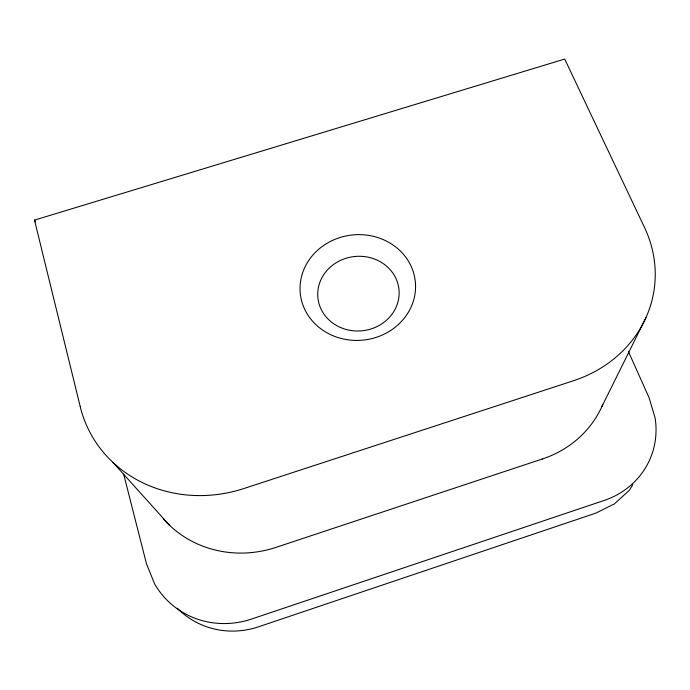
<?xml version="1.0" encoding="UTF-8"?>
<svg xmlns="http://www.w3.org/2000/svg" width="690" height="690" viewBox="0 0 690 690"><rect width="100%" height="100%" fill="white"/><g stroke="black" fill="none" stroke-linecap="round" stroke-linejoin="round"><path stroke-width="1.03" d="M601.904 406.505L645.926 317.728M632.739 484.76L629.366 490.271L614.341 503.933L595.798 513.136L258.672 626.753A82.878 79.022 -47.3 0 1 177.287 608.175M542.28 458.997L276.173 547.317A108.192 102.215 -29.2 0 1 163.202 518.742M80.23 406.608L34.5 220.11L564.696 59.055L644.46 227.364A130.143 116.86 9.2 0 1 573.183 380.837L244.001 488.494A133.058 122.277 -24.4 0 1 80.195 406.626M112.893 462.378L169.783 525.547M34.5 220.11L35.673 221.895M628.452 351.615L649.118 397.837L655.12 418.011A84.534 78.393 23.9 0 1 604.207 500.44L251.626 619.025A86.586 82.326 -45.2 0 1 154.663 583.973L146.461 563.73L123.648 474.082M602.75 404.599A106.208 98.584 12.6 0 1 542.288 459.014M332.597 335.556A57.813 52.837 -6 0 0 415.423 282.745A57.813 52.837 -6 0 0 325.404 244.303A57.813 52.837 -6 0 0 332.597 335.556M340.472 327.474A40.753 37.329 -6 0 0 399.062 290.481A40.753 37.329 -6 0 0 335.771 262.985A40.753 37.329 -6 0 0 340.472 327.474"/></g></svg>
